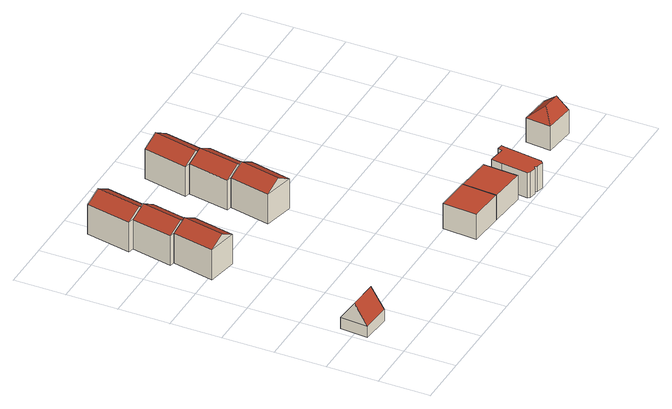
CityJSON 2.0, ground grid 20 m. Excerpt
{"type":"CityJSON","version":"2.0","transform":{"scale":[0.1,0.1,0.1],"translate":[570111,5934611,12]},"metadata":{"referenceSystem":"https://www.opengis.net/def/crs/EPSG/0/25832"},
"CityObjects":{
"building1":{"type":"Building","attributes":{"name":"Horner Weg","Gemeindeschluessel":"02100123","function":"31001_1010","yearOfConstruction":1948,"roofType":"3100","measuredHeight":12.49,"storeysAboveGround":1},"address":[{"country":"Germany","locality":"Hamburg","thoroughfareNumber":"18","thoroughfareName":"Horner Weg","postcode":"20535"}],"geometry":[{"type":"Solid","lod":"2","boundaries":[[[[0,1,2,3]],[[4,5,1,0]],[[6,7,5,4]],[[3,2,7,6]],[[0,8,4]],[[6,9,3]],[[3,9,8,0]],[[4,8,9,6]],[[1,5,7,2]]]],"semantics":{"surfaces":[{"type":"WallSurface"},{"type":"RoofSurface","Flaechenneigung":"34.8526026104007","Flaechenrichtung":"3.89291122959074","Flaechengroesse":"110.09253140653"},{"type":"RoofSurface","Flaechenneigung":"34.8526026102502","Flaechenrichtung":"183.892911234305","Flaechengroesse":"110.092531400291"},{"type":"GroundSurface"}],"values":[[0,0,0,0,0,0,1,2,3]]}}]},
"building2":{"type":"Building","attributes":{"name":"Horner Weg","Gemeindeschluessel":"02100123","function":"31001_1010","yearOfConstruction":1968,"roofType":"3100","measuredHeight":15.9,"storeysAboveGround":4},"address":[{"country":"Germany","locality":"Hamburg","thoroughfareNumber":"25","thoroughfareName":"Horner Weg","postcode":"20535"}],"geometry":[{"type":"Solid","lod":"2","boundaries":[[[[10,11,12,13]],[[14,15,11,10]],[[16,17,15,14]],[[13,12,17,16]],[[10,18,14]],[[16,19,13]],[[13,19,18,10]],[[14,18,19,16]],[[11,15,17,12]]]],"semantics":{"surfaces":[{"type":"WallSurface"},{"type":"RoofSurface","Flaechenneigung":"59.7350465313782","Flaechenrichtung":"101.212983076696","Flaechengroesse":"113.35602428269"},{"type":"RoofSurface","Flaechenneigung":"59.7350347275753","Flaechenrichtung":"281.588315575704","Flaechengroesse":"113.837135524565"},{"type":"GroundSurface"}],"values":[[0,0,0,0,0,0,1,2,3]]}}]},
"building3":{"type":"Building","attributes":{"name":"Horner Weg","Gemeindeschluessel":"02100123","function":"31001_1010","yearOfConstruction":1968,"roofType":"3100","measuredHeight":15.85,"storeysAboveGround":4},"address":[{"country":"Germany","locality":"Hamburg","thoroughfareNumber":"25","thoroughfareName":"Horner Weg","postcode":"20535"}],"geometry":[{"type":"Solid","lod":"2","boundaries":[[[[20,21,22,23]],[[24,25,21,20]],[[26,27,25,24]],[[23,22,27,26]],[[20,28,24]],[[26,29,23]],[[23,29,28,20]],[[24,28,29,26]],[[21,25,27,22]]]],"semantics":{"surfaces":[{"type":"WallSurface"},{"type":"RoofSurface","Flaechenneigung":"59.5239441783576","Flaechenrichtung":"101.714518225694","Flaechengroesse":"111.971232505835"},{"type":"RoofSurface","Flaechenneigung":"59.5239215199081","Flaechenrichtung":"281.640999161143","Flaechengroesse":"111.788163808591"},{"type":"GroundSurface"}],"values":[[0,0,0,0,0,0,1,2,3]]}}]},
"building4":{"type":"Building","attributes":{"name":"Horner Weg","Gemeindeschluessel":"02100123","function":"31001_1010","yearOfConstruction":1968,"roofType":"3100","measuredHeight":15.95,"storeysAboveGround":4},"address":[{"country":"Germany","locality":"Hamburg","thoroughfareNumber":"25","thoroughfareName":"Horner Weg","postcode":"20535"}],"geometry":[{"type":"Solid","lod":"2","boundaries":[[[[30,31,32,33]],[[34,35,31,30]],[[36,37,35,34]],[[33,32,37,36]],[[30,38,34]],[[36,39,33]],[[33,39,38,30]],[[34,38,39,36]],[[31,35,37,32]]]],"semantics":{"surfaces":[{"type":"WallSurface"},{"type":"RoofSurface","Flaechenneigung":"59.3810488765462","Flaechenrichtung":"101.512309407868","Flaechengroesse":"122.461356044011"},{"type":"RoofSurface","Flaechenneigung":"59.3810726821451","Flaechenrichtung":"281.524800428973","Flaechengroesse":"122.484215196119"},{"type":"GroundSurface"}],"values":[[0,0,0,0,0,0,1,2,3]]}}]},
"building5":{"type":"Building","attributes":{"name":"Horner Weg","Gemeindeschluessel":"02100123","function":"31001_1010","yearOfConstruction":1968,"roofType":"3100","measuredHeight":16.03,"storeysAboveGround":4},"address":[{"country":"Germany","locality":"Hamburg","thoroughfareNumber":"29","thoroughfareName":"Horner Weg","postcode":"20535"}],"geometry":[{"type":"Solid","lod":"2","boundaries":[[[[40,41,42,43]],[[44,45,41,40]],[[46,47,45,44]],[[43,42,47,46]],[[40,48,44]],[[46,49,43]],[[43,49,48,40]],[[44,48,49,46]],[[41,45,47,42]]]],"semantics":{"surfaces":[{"type":"WallSurface"},{"type":"RoofSurface","Flaechenneigung":"59.4655594378121","Flaechenrichtung":"102.248019118481","Flaechengroesse":"113.739389167323"},{"type":"RoofSurface","Flaechenneigung":"59.4657712597505","Flaechenrichtung":"282.114926324362","Flaechengroesse":"113.213526834836"},{"type":"GroundSurface"}],"values":[[0,0,0,0,0,0,1,2,3]]}}]},
"building6":{"type":"Building","attributes":{"name":"Horner Weg","Gemeindeschluessel":"02100123","function":"31001_1010","yearOfConstruction":1968,"roofType":"1000","measuredHeight":10.33,"storeysAboveGround":3},"address":[{"country":"Germany","locality":"Hamburg","thoroughfareNumber":"28","thoroughfareName":"Horner Weg","postcode":"20535"}],"geometry":[{"type":"Solid","lod":"2","boundaries":[[[[50,51,52,53]],[[54,55,51,50]],[[56,57,55,54]],[[53,52,57,56]],[[54,50,53,56]],[[51,55,57,52]]]],"semantics":{"surfaces":[{"type":"WallSurface"},{"type":"RoofSurface","Flaechenneigung":"90","Flaechenrichtung":"0","Flaechengroesse":"182.858620002935"},{"type":"GroundSurface"}],"values":[[0,0,0,0,1,2]]}}]},
"building7":{"type":"Building","attributes":{"name":"Horner Weg","Gemeindeschluessel":"02100123","function":"31001_1010","yearOfConstruction":1968,"roofType":"3100","measuredHeight":16.04,"storeysAboveGround":4},"address":[{"country":"Germany","locality":"Hamburg","thoroughfareNumber":"29","thoroughfareName":"Horner Weg","postcode":"20535"}],"geometry":[{"type":"Solid","lod":"2","boundaries":[[[[58,59,60,61]],[[62,63,59,58]],[[64,65,63,62]],[[61,60,65,64]],[[58,66,62]],[[64,67,61]],[[61,67,66,58]],[[62,66,67,64]],[[59,63,65,60]]]],"semantics":{"surfaces":[{"type":"WallSurface"},{"type":"RoofSurface","Flaechenneigung":"59.2295332645579","Flaechenrichtung":"281.114965940754","Flaechengroesse":"114.024919459987"},{"type":"RoofSurface","Flaechenneigung":"59.2301318692033","Flaechenrichtung":"101.418802529847","Flaechengroesse":"113.919576615408"},{"type":"GroundSurface"}],"values":[[0,0,0,0,0,0,1,2,3]]}}]},
"building8":{"type":"Building","attributes":{"name":"Horner Weg","Gemeindeschluessel":"02100123","function":"31001_1010","yearOfConstruction":1957,"roofType":"3100","measuredHeight":15.96,"storeysAboveGround":4},"address":[{"country":"Germany","locality":"Hamburg","thoroughfareNumber":"29","thoroughfareName":"Horner Weg","postcode":"20535"}],"geometry":[{"type":"Solid","lod":"2","boundaries":[[[[68,69,70,71]],[[72,73,69,68]],[[74,75,73,72]],[[71,70,75,74]],[[68,76,72]],[[74,77,71]],[[71,77,76,68]],[[72,76,77,74]],[[69,73,75,70]]]],"semantics":{"surfaces":[{"type":"WallSurface"},{"type":"RoofSurface","Flaechenneigung":"59.52109217708","Flaechenrichtung":"281.61968966066","Flaechengroesse":"124.219262974373"},{"type":"RoofSurface","Flaechenneigung":"59.5210757243308","Flaechenrichtung":"101.632349586667","Flaechengroesse":"124.242861007513"},{"type":"GroundSurface"}],"values":[[0,0,0,0,0,0,1,2,3]]}}]},
"building9":{"type":"Building","attributes":{"name":"Horner Weg","Gemeindeschluessel":"02100123","function":"31001_1010","yearOfConstruction":1968,"roofType":"1000","measuredHeight":10.16,"storeysAboveGround":3},"address":[{"country":"Germany","locality":"Hamburg","thoroughfareNumber":"30","thoroughfareName":"Horner Weg","postcode":"20535"}],"geometry":[{"type":"Solid","lod":"2","boundaries":[[[[78,79,80,81]],[[82,83,79,78]],[[84,85,83,82]],[[81,80,85,84]],[[82,78,81,84]],[[79,83,85,80]]]],"semantics":{"surfaces":[{"type":"WallSurface"},{"type":"RoofSurface","Flaechenneigung":"90","Flaechenrichtung":"0","Flaechengroesse":"191.903389497404"},{"type":"GroundSurface"}],"values":[[0,0,0,0,1,2]]}}]},
"building10":{"type":"Building","attributes":{"name":"Horner Weg","Gemeindeschluessel":"02100123","function":"31001_1010","yearOfConstruction":1983,"roofType":"1000","measuredHeight":10.66,"storeysAboveGround":2},"address":[{"country":"Germany","locality":"Hamburg","thoroughfareNumber":"32","thoroughfareName":"Horner Weg","postcode":"20535"}],"geometry":[{"type":"Solid","lod":"2","boundaries":[[[[86,87,88,89]],[[90,91,87,86]],[[92,93,91,90]],[[94,95,93,92]],[[96,97,95,94]],[[98,99,97,96]],[[100,101,99,98]],[[102,103,101,100]],[[104,105,103,102]],[[106,107,105,104]],[[108,109,107,106]],[[110,111,109,108]],[[112,113,111,110]],[[114,115,113,112]],[[89,88,115,114]],[[112,110,108,106,104,102,100,98,96,94,92,90,86,89,114]],[[87,91,93,95,97,99,101,103,105,107,109,111,113,115,88]]]],"semantics":{"surfaces":[{"type":"WallSurface"},{"type":"RoofSurface","Flaechenneigung":"90","Flaechenrichtung":"0","Flaechengroesse":"140.956654000747"},{"type":"GroundSurface"}],"values":[[0,0,0,0,0,0,0,0,0,0,0,0,0,0,0,1,2]]}}]},
"building11":{"type":"Building","attributes":{"name":"Horner Weg","Gemeindeschluessel":"02100123","function":"31001_1010","yearOfConstruction":1983,"roofType":"5000","measuredHeight":13.96,"storeysAboveGround":3},"address":[{"country":"Germany","locality":"Hamburg","thoroughfareNumber":"36","thoroughfareName":"Horner Weg","postcode":"20535"}],"geometry":[{"type":"Solid","lod":"2","boundaries":[[[[116,117,118,119]],[[120,121,117,116]],[[122,123,121,120]],[[119,118,123,122]],[[116,124,120]],[[122,125,119]],[[119,125,124,116]],[[120,124,125,122]],[[117,121,123,118]]]],"semantics":{"surfaces":[{"type":"WallSurface"},{"type":"RoofSurface","Flaechenneigung":"50.9883101877894","Flaechenrichtung":"276.505875234352","Flaechengroesse":"31.9298351445269"},{"type":"RoofSurface","Flaechenneigung":"51.4405909465387","Flaechenrichtung":"186.183057408277","Flaechengroesse":"61.4960418272661"},{"type":"RoofSurface","Flaechenneigung":"51.4409636175868","Flaechenrichtung":"6.19048429929168","Flaechengroesse":"61.1545922024071"},{"type":"GroundSurface"}],"values":[[0,0,0,0,1,0,2,3,4]]}}]}
},
"vertices":[
[128,241,70],[128,241,23],[12,249,23],[12,249,70],[121,134,70],[121,134,23],[5,142,70],[5,142,23],[125,188,148],[9,195,148],
[208,758,143],[208,758,19],[240,919,19],[240,919,143],[90,781,143],[90,781,19],[124,943,143],[124,943,19],[149,769,178],[182,931,178],
[219,923,143],[219,923,20],[252,1083,20],[252,1083,143],[104,947,143],[104,947,20],[137,1107,143],[137,1107,20],[162,935,178],[195,1095,178],
[231,1088,143],[231,1088,19],[267,1263,19],[267,1263,143],[116,1111,143],[116,1111,19],[152,1287,143],[152,1287,19],[174,1099,178],[210,1275,178],
[594,728,145],[594,728,20],[629,888,20],[629,888,145],[477,753,145],[477,753,20],[511,912,145],[511,912,20],[536,741,180],[570,900,180],
[717,199,124],[717,199,20],[708,65,20],[708,65,124],[854,190,124],[854,190,20],[844,56,124],[844,56,20],
[524,1078,145],[524,1078,20],[493,916,20],[493,916,145],[641,1054,145],[641,1054,20],[608,892,145],[608,892,20],[583,1066,180],[551,904,180],
[539,1256,144],[539,1256,20],[503,1083,20],[503,1083,144],[657,1231,144],[657,1231,20],[622,1058,144],[622,1058,20],[598,1244,180],[563,1071,180],
[854,190,122],[854,190,21],[844,56,21],[844,56,122],[995,178,122],[995,178,21],[986,42,122],[986,42,21],
[1068,18,115],[1068,18,9],[1076,10,9],[1076,10,115],[1058,12,115],[1058,12,9],[1033,16,115],[1033,16,9],[1024,24,115],[1024,24,9],[1038,128,115],[1038,128,9],[1044,172,115],[1044,172,9],[1054,171,115],[1054,171,9],[1109,163,115],[1109,163,9],[1112,180,115],[1112,180,9],[1134,177,115],[1134,177,9],[1134,175,115],[1134,175,9],[1114,29,115],[1114,29,9],[1111,12,115],[1111,12,9],[1102,5,115],[1102,5,9],
[1298,69,125],[1298,69,25],[1418,56,25],[1418,56,125],[1309,168,125],[1309,168,25],[1428,156,125],[1428,156,25],[1353,113,165],[1423,106,165]
]}
